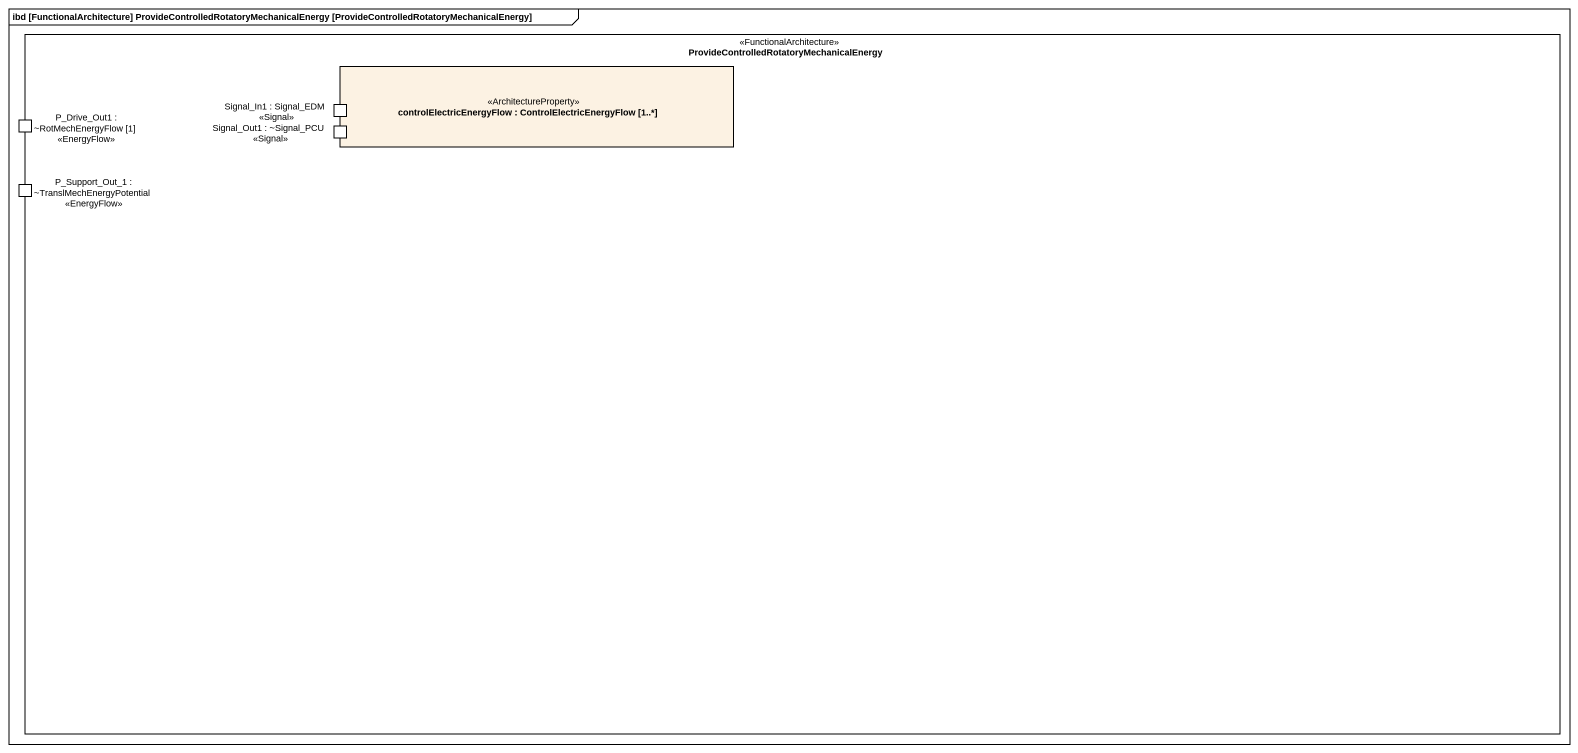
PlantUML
@startuml
mainframe ibd [FunctionalArchitecture] ProvideControlledRotatoryMechanicalEnergy [ProvideControlledRotatoryMechanicalEnergy]
rectangle "ProvideControlledRotatoryMechanicalEnergy" as ProvideControlledRotatoryMec <<FunctionalArchitecture>> {
  rectangle "controlElectricEnergyFlow : ControlElectricEnergyFlow [1..*]" as controlElectricEnergyFlow <<ArchitectureProperty>> {
    port "Signal_In1 : Signal_EDM <<Signal>>" as Signal_In1_Signal_EDM_Signal
    port "Signal_Out1 : ~Signal_PCU <<Signal>>" as Signal_Out1_Signal_PCU
  }
  port "P_Drive_Out1 : ~RotMechEnergyFlow [1] <<EnergyFlow>>" as P_Drive_Out1
  port "P_Support_Out_1 : ~TranslMechEnergyPotential <<EnergyFlow>>" as P_Support_Out_1
}
@enduml
